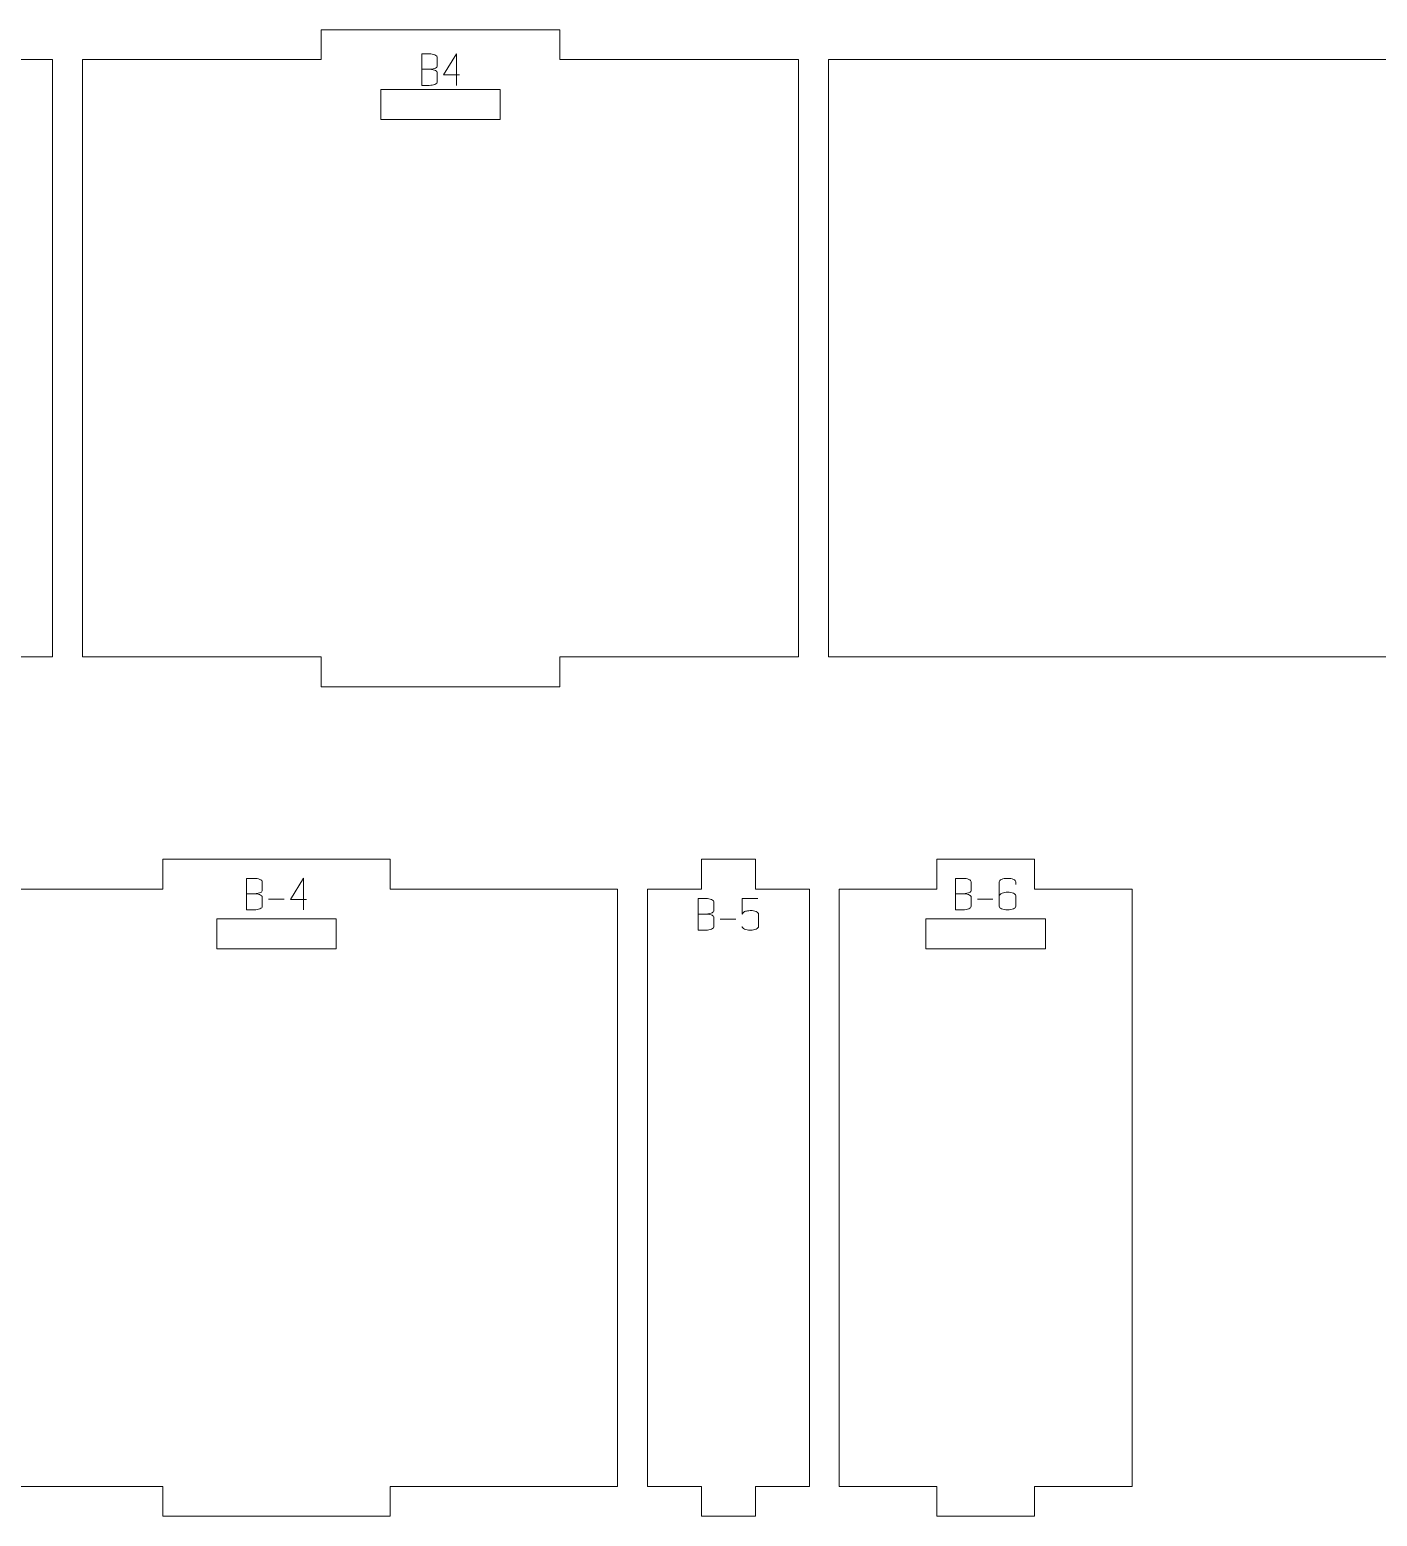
# Model space of a CAD drawing. Header units: centimetres. Extents: x -250 to 250, y -508 to 508.
# Drawn here: x -234.3 to -220.76, y 249.38 to 264.31 of the extents above; entities that cross this region are included whole.
import ezdxf

# ---------------------------------------------------------------- set-up
doc = ezdxf.new("R2010")
doc.units = ezdxf.units.CM
doc.header["$MEASUREMENT"] = 0
doc.layers.add('Capa 1', color=7, linetype='Continuous')

msp = doc.modelspace()

# ---------------------------------------------------------------- linework, layer by layer
at = {"layer": 'Capa 1', "color": 240, "lineweight": 9}
for points, knots in [([(-240.45141, 264.0115), (-240.45141, 264.0115), (-240.45141, 258.0115), (-240.45141, 258.0115), (-240.45141, 258.0115), (-238.32511, 258.0115), (-238.32511, 258.0115), (-238.32511, 258.0115), (-238.32511, 257.7115), (-238.32511, 257.7115), (-238.32511, 257.7115), (-236.1988, 257.7115), (-236.1988, 257.7115), (-236.1988, 257.7115), (-236.1988, 258.0115), (-236.1988, 258.0115), (-236.1988, 258.0115), (-234.07249, 258.0115), (-234.07249, 258.0115), (-234.07249, 258.0115), (-234.07249, 264.0115), (-234.07249, 264.0115), (-234.07249, 264.0115), (-236.1988, 264.0115), (-236.1988, 264.0115), (-236.1988, 264.0115), (-236.1988, 264.3115), (-236.1988, 264.3115), (-236.1988, 264.3115), (-238.32511, 264.3115), (-238.32511, 264.3115), (-238.32511, 264.3115), (-238.32511, 264.0115), (-238.32511, 264.0115), (-238.32511, 264.0115), (-240.45141, 264.0115), (-240.45141, 264.0115)], [0, 0, 0, 0, 0.08333333, 0.08333333, 0.08333333, 0.16666667, 0.16666667, 0.16666667, 0.25, 0.25, 0.25, 0.33333333, 0.33333333, 0.33333333, 0.41666667, 0.41666667, 0.41666667, 0.5, 0.5, 0.5, 0.58333333, 0.58333333, 0.58333333, 0.66666667, 0.66666667, 0.66666667, 0.75, 0.75, 0.75, 0.83333333, 0.83333333, 0.83333333, 0.91666667, 0.91666667, 0.91666667, 1, 1, 1, 1]), ([(-233.77249, 264.0115), (-233.77249, 264.0115), (-233.77249, 258.0115), (-233.77249, 258.0115), (-233.77249, 258.0115), (-231.37415, 258.0115), (-231.37415, 258.0115), (-231.37415, 258.0115), (-231.37415, 257.7115), (-231.37415, 257.7115), (-231.37415, 257.7115), (-228.97581, 257.7115), (-228.97581, 257.7115), (-228.97581, 257.7115), (-228.97581, 258.0115), (-228.97581, 258.0115), (-228.97581, 258.0115), (-226.57746, 258.0115), (-226.57746, 258.0115), (-226.57746, 258.0115), (-226.57746, 264.0115), (-226.57746, 264.0115), (-226.57746, 264.0115), (-228.97581, 264.0115), (-228.97581, 264.0115), (-228.97581, 264.0115), (-228.97581, 264.3115), (-228.97581, 264.3115), (-228.97581, 264.3115), (-231.37415, 264.3115), (-231.37415, 264.3115), (-231.37415, 264.3115), (-231.37415, 264.0115), (-231.37415, 264.0115), (-231.37415, 264.0115), (-233.77249, 264.0115), (-233.77249, 264.0115)], [0, 0, 0, 0, 0.08333333, 0.08333333, 0.08333333, 0.16666667, 0.16666667, 0.16666667, 0.25, 0.25, 0.25, 0.33333333, 0.33333333, 0.33333333, 0.41666667, 0.41666667, 0.41666667, 0.5, 0.5, 0.5, 0.58333333, 0.58333333, 0.58333333, 0.66666667, 0.66666667, 0.66666667, 0.75, 0.75, 0.75, 0.83333333, 0.83333333, 0.83333333, 0.91666667, 0.91666667, 0.91666667, 1, 1, 1, 1]), ([(-226.27746, 264.0115), (-226.27746, 264.0115), (-226.27746, 258.0115), (-226.27746, 258.0115), (-226.27746, 258.0115), (-219.18669, 258.0115), (-219.18669, 258.0115), (-219.18669, 258.0115), (-219.18669, 257.7115), (-219.18669, 257.7115), (-219.18669, 257.7115), (-212.09591, 257.7115), (-212.09591, 257.7115), (-212.09591, 257.7115), (-212.09591, 258.0115), (-212.09591, 258.0115), (-212.09591, 258.0115), (-205.00513, 258.0115), (-205.00513, 258.0115), (-205.00513, 258.0115), (-205.00513, 264.0115), (-205.00513, 264.0115), (-205.00513, 264.0115), (-212.09591, 264.0115), (-212.09591, 264.0115), (-212.09591, 264.0115), (-212.09591, 264.3115), (-212.09591, 264.3115), (-212.09591, 264.3115), (-219.18669, 264.3115), (-219.18669, 264.3115), (-219.18669, 264.3115), (-219.18669, 264.0115), (-219.18669, 264.0115), (-219.18669, 264.0115), (-226.27746, 264.0115), (-226.27746, 264.0115)], [0, 0, 0, 0, 0.08333333, 0.08333333, 0.08333333, 0.16666667, 0.16666667, 0.16666667, 0.25, 0.25, 0.25, 0.33333333, 0.33333333, 0.33333333, 0.41666667, 0.41666667, 0.41666667, 0.5, 0.5, 0.5, 0.58333333, 0.58333333, 0.58333333, 0.66666667, 0.66666667, 0.66666667, 0.75, 0.75, 0.75, 0.83333333, 0.83333333, 0.83333333, 0.91666667, 0.91666667, 0.91666667, 1, 1, 1, 1]), ([(-230.77497, 263.71114), (-230.77497, 263.71114), (-229.57497, 263.71114), (-229.57497, 263.71114), (-229.57497, 263.71114), (-229.57497, 263.41114), (-229.57497, 263.41114), (-229.57497, 263.41114), (-230.77497, 263.41114), (-230.77497, 263.41114), (-230.77497, 263.41114), (-230.77497, 263.71114), (-230.77497, 263.71114)], [0, 0, 0, 0, 0.25, 0.25, 0.25, 0.5, 0.5, 0.5, 0.75, 0.75, 0.75, 1, 1, 1, 1]), ([(-235.25051, 255.67801), (-235.25051, 255.67801), (-235.25051, 249.67801), (-235.25051, 249.67801), (-235.25051, 249.67801), (-232.96579, 249.67801), (-232.96579, 249.67801), (-232.96579, 249.67801), (-232.96579, 249.37801), (-232.96579, 249.37801), (-232.96579, 249.37801), (-230.68108, 249.37801), (-230.68108, 249.37801), (-230.68108, 249.37801), (-230.68108, 249.67801), (-230.68108, 249.67801), (-230.68108, 249.67801), (-228.39636, 249.67801), (-228.39636, 249.67801), (-228.39636, 249.67801), (-228.39636, 255.67801), (-228.39636, 255.67801), (-228.39636, 255.67801), (-230.68108, 255.67801), (-230.68108, 255.67801), (-230.68108, 255.67801), (-230.68108, 255.97801), (-230.68108, 255.97801), (-230.68108, 255.97801), (-232.96579, 255.97801), (-232.96579, 255.97801), (-232.96579, 255.97801), (-232.96579, 255.67801), (-232.96579, 255.67801), (-232.96579, 255.67801), (-235.25051, 255.67801), (-235.25051, 255.67801)], [0, 0, 0, 0, 0.08333333, 0.08333333, 0.08333333, 0.16666667, 0.16666667, 0.16666667, 0.25, 0.25, 0.25, 0.33333333, 0.33333333, 0.33333333, 0.41666667, 0.41666667, 0.41666667, 0.5, 0.5, 0.5, 0.58333333, 0.58333333, 0.58333333, 0.66666667, 0.66666667, 0.66666667, 0.75, 0.75, 0.75, 0.83333333, 0.83333333, 0.83333333, 0.91666667, 0.91666667, 0.91666667, 1, 1, 1, 1]), ([(-228.09636, 255.67801), (-228.09636, 255.67801), (-228.09636, 249.67801), (-228.09636, 249.67801), (-228.09636, 249.67801), (-227.55424, 249.67801), (-227.55424, 249.67801), (-227.55424, 249.67801), (-227.55424, 249.37801), (-227.55424, 249.37801), (-227.55424, 249.37801), (-227.01213, 249.37801), (-227.01213, 249.37801), (-227.01213, 249.37801), (-227.01213, 249.67801), (-227.01213, 249.67801), (-227.01213, 249.67801), (-226.47001, 249.67801), (-226.47001, 249.67801), (-226.47001, 249.67801), (-226.47001, 255.67801), (-226.47001, 255.67801), (-226.47001, 255.67801), (-227.01213, 255.67801), (-227.01213, 255.67801), (-227.01213, 255.67801), (-227.01213, 255.97801), (-227.01213, 255.97801), (-227.01213, 255.97801), (-227.55424, 255.97801), (-227.55424, 255.97801), (-227.55424, 255.97801), (-227.55424, 255.67801), (-227.55424, 255.67801), (-227.55424, 255.67801), (-228.09636, 255.67801), (-228.09636, 255.67801)], [0, 0, 0, 0, 0.08333333, 0.08333333, 0.08333333, 0.16666667, 0.16666667, 0.16666667, 0.25, 0.25, 0.25, 0.33333333, 0.33333333, 0.33333333, 0.41666667, 0.41666667, 0.41666667, 0.5, 0.5, 0.5, 0.58333333, 0.58333333, 0.58333333, 0.66666667, 0.66666667, 0.66666667, 0.75, 0.75, 0.75, 0.83333333, 0.83333333, 0.83333333, 0.91666667, 0.91666667, 0.91666667, 1, 1, 1, 1]), ([(-226.17001, 255.67801), (-226.17001, 255.67801), (-226.17001, 249.67801), (-226.17001, 249.67801), (-226.17001, 249.67801), (-225.18944, 249.67801), (-225.18944, 249.67801), (-225.18944, 249.67801), (-225.18944, 249.37801), (-225.18944, 249.37801), (-225.18944, 249.37801), (-224.20887, 249.37801), (-224.20887, 249.37801), (-224.20887, 249.37801), (-224.20887, 249.67801), (-224.20887, 249.67801), (-224.20887, 249.67801), (-223.2283, 249.67801), (-223.2283, 249.67801), (-223.2283, 249.67801), (-223.2283, 255.67801), (-223.2283, 255.67801), (-223.2283, 255.67801), (-224.20887, 255.67801), (-224.20887, 255.67801), (-224.20887, 255.67801), (-224.20887, 255.97801), (-224.20887, 255.97801), (-224.20887, 255.97801), (-225.18944, 255.97801), (-225.18944, 255.97801), (-225.18944, 255.97801), (-225.18944, 255.67801), (-225.18944, 255.67801), (-225.18944, 255.67801), (-226.17001, 255.67801), (-226.17001, 255.67801)], [0, 0, 0, 0, 0.08333333, 0.08333333, 0.08333333, 0.16666667, 0.16666667, 0.16666667, 0.25, 0.25, 0.25, 0.33333333, 0.33333333, 0.33333333, 0.41666667, 0.41666667, 0.41666667, 0.5, 0.5, 0.5, 0.58333333, 0.58333333, 0.58333333, 0.66666667, 0.66666667, 0.66666667, 0.75, 0.75, 0.75, 0.83333333, 0.83333333, 0.83333333, 0.91666667, 0.91666667, 0.91666667, 1, 1, 1, 1]), ([(-232.42343, 255.37814), (-232.42343, 255.37814), (-231.22343, 255.37814), (-231.22343, 255.37814), (-231.22343, 255.37814), (-231.22343, 255.07814), (-231.22343, 255.07814), (-231.22343, 255.07814), (-232.42343, 255.07814), (-232.42343, 255.07814), (-232.42343, 255.07814), (-232.42343, 255.37814), (-232.42343, 255.37814)], [0, 0, 0, 0, 0.25, 0.25, 0.25, 0.5, 0.5, 0.5, 0.75, 0.75, 0.75, 1, 1, 1, 1]), ([(-225.29915, 255.37814), (-225.29915, 255.37814), (-224.09915, 255.37814), (-224.09915, 255.37814), (-224.09915, 255.37814), (-224.09915, 255.07814), (-224.09915, 255.07814), (-224.09915, 255.07814), (-225.29915, 255.07814), (-225.29915, 255.07814), (-225.29915, 255.07814), (-225.29915, 255.37814), (-225.29915, 255.37814)], [0, 0, 0, 0, 0.25, 0.25, 0.25, 0.5, 0.5, 0.5, 0.75, 0.75, 0.75, 1, 1, 1, 1])]:
    msp.add_open_spline(points, degree=3, knots=knots, dxfattribs=at)
at = {"layer": 'Capa 1', "color": 114, "lineweight": 9}
for points, knots in [([(-230.36484, 264.06914), (-230.36484, 264.06914), (-230.36484, 263.7527), (-230.36484, 263.7527), (-230.36484, 263.7527), (-230.29009, 263.7527), (-230.29009, 263.7527), (-230.26716, 263.7527), (-230.24774, 263.75606), (-230.23184, 263.76279), (-230.21564, 263.76952), (-230.20754, 263.77792), (-230.20754, 263.78801), (-230.20754, 263.78801), (-230.20754, 263.88019), (-230.20754, 263.88019), (-230.20754, 263.88814), (-230.21319, 263.89517), (-230.22451, 263.90129), (-230.23551, 263.9074), (-230.25737, 263.91168), (-230.29009, 263.91413), (-230.25798, 263.91627), (-230.23612, 263.9204), (-230.22451, 263.92651), (-230.21319, 263.93293), (-230.20754, 263.94012), (-230.20754, 263.94807), (-230.20754, 263.94807), (-230.20754, 264.03383), (-230.20754, 264.03383), (-230.20754, 264.04331), (-230.21564, 264.05156), (-230.23184, 264.05859), (-230.24805, 264.06562), (-230.26746, 264.06914), (-230.29009, 264.06914), (-230.29009, 264.06914), (-230.36484, 264.06914), (-230.36484, 264.06914)], [0, 0, 0, 0, 0.07692308, 0.07692308, 0.07692308, 0.15384615, 0.15384615, 0.15384615, 0.23076923, 0.23076923, 0.23076923, 0.30769231, 0.30769231, 0.30769231, 0.38461538, 0.38461538, 0.38461538, 0.46153846, 0.46153846, 0.46153846, 0.53846154, 0.53846154, 0.53846154, 0.61538462, 0.61538462, 0.61538462, 0.69230769, 0.69230769, 0.69230769, 0.76923077, 0.76923077, 0.76923077, 0.84615385, 0.84615385, 0.84615385, 0.92307692, 0.92307692, 0.92307692, 1, 1, 1, 1]), ([(-230.29009, 263.91413), (-230.29009, 263.91413), (-230.36484, 263.91413), (-230.36484, 263.91413), (-230.36484, 263.91413), (-230.36484, 264.06914), (-230.36484, 264.06914), (-230.36484, 264.06914), (-230.29009, 264.06914), (-230.29009, 264.06914), (-230.26746, 264.06914), (-230.24805, 264.06562), (-230.23184, 264.05859), (-230.21564, 264.05156), (-230.20754, 264.04331), (-230.20754, 264.03383), (-230.20754, 264.03383), (-230.20754, 263.94807), (-230.20754, 263.94807), (-230.20754, 263.94012), (-230.21319, 263.93293), (-230.22451, 263.92651), (-230.23612, 263.9204), (-230.25798, 263.91627), (-230.29009, 263.91413)], [0, 0, 0, 0, 0.125, 0.125, 0.125, 0.25, 0.25, 0.25, 0.375, 0.375, 0.375, 0.5, 0.5, 0.5, 0.625, 0.625, 0.625, 0.75, 0.75, 0.75, 0.875, 0.875, 0.875, 1, 1, 1, 1]), ([(-230.01492, 263.85726), (-230.01492, 263.85726), (-230.01492, 264.0696), (-230.01492, 264.0696), (-230.01492, 264.0696), (-230.14471, 263.85726), (-230.14471, 263.85726), (-230.14471, 263.85726), (-230.01492, 263.85726), (-230.01492, 263.85726)], [0, 0, 0, 0, 0.33333333, 0.33333333, 0.33333333, 0.66666667, 0.66666667, 0.66666667, 1, 1, 1, 1]), ([(-230.01492, 263.85726), (-230.01492, 263.85726), (-230.01492, 263.7527), (-230.01492, 263.7527), (-230.01492, 263.7527), (-230.01492, 263.85726), (-230.01492, 263.85726), (-230.01492, 263.85726), (-230.14471, 263.85726), (-230.14471, 263.85726), (-230.14471, 263.85726), (-230.01492, 264.0696), (-230.01492, 264.0696), (-230.01492, 264.0696), (-230.01492, 263.85726), (-230.01492, 263.85726), (-230.01492, 263.85726), (-229.98511, 263.85726), (-229.98511, 263.85726), (-229.98511, 263.85726), (-230.01492, 263.85726), (-230.01492, 263.85726)], [0, 0, 0, 0, 0.14285714, 0.14285714, 0.14285714, 0.28571429, 0.28571429, 0.28571429, 0.42857143, 0.42857143, 0.42857143, 0.57142857, 0.57142857, 0.57142857, 0.71428571, 0.71428571, 0.71428571, 0.85714286, 0.85714286, 0.85714286, 1, 1, 1, 1]), ([(-230.36484, 263.7527), (-230.36484, 263.7527), (-230.36484, 263.91413), (-230.36484, 263.91413), (-230.36484, 263.91413), (-230.29009, 263.91413), (-230.29009, 263.91413), (-230.25737, 263.91168), (-230.23551, 263.9074), (-230.22451, 263.90129), (-230.21319, 263.89517), (-230.20754, 263.88814), (-230.20754, 263.88019), (-230.20754, 263.88019), (-230.20754, 263.78801), (-230.20754, 263.78801), (-230.20754, 263.77792), (-230.21564, 263.76952), (-230.23184, 263.76279), (-230.24774, 263.75606), (-230.26716, 263.7527), (-230.29009, 263.7527), (-230.29009, 263.7527), (-230.36484, 263.7527), (-230.36484, 263.7527)], [0, 0, 0, 0, 0.125, 0.125, 0.125, 0.25, 0.25, 0.25, 0.375, 0.375, 0.375, 0.5, 0.5, 0.5, 0.625, 0.625, 0.625, 0.75, 0.75, 0.75, 0.875, 0.875, 0.875, 1, 1, 1, 1]), ([(-232.12336, 255.78645), (-232.12336, 255.78645), (-232.12336, 255.47001), (-232.12336, 255.47001), (-232.12336, 255.47001), (-232.04861, 255.47001), (-232.04861, 255.47001), (-232.02568, 255.47001), (-232.00626, 255.47337), (-231.99036, 255.4801), (-231.97416, 255.48683), (-231.96606, 255.49523), (-231.96606, 255.50532), (-231.96606, 255.50532), (-231.96606, 255.5975), (-231.96606, 255.5975), (-231.96606, 255.60545), (-231.97171, 255.61248), (-231.98303, 255.6186), (-231.99403, 255.62471), (-232.01589, 255.62899), (-232.04861, 255.63144), (-232.0165, 255.63358), (-231.99464, 255.63771), (-231.98303, 255.64382), (-231.97171, 255.65024), (-231.96606, 255.65743), (-231.96606, 255.66538), (-231.96606, 255.66538), (-231.96606, 255.75114), (-231.96606, 255.75114), (-231.96606, 255.76062), (-231.97416, 255.76887), (-231.99036, 255.7759), (-232.00657, 255.78293), (-232.02598, 255.78645), (-232.04861, 255.78645), (-232.04861, 255.78645), (-232.12336, 255.78645), (-232.12336, 255.78645)], [0, 0, 0, 0, 0.07692308, 0.07692308, 0.07692308, 0.15384615, 0.15384615, 0.15384615, 0.23076923, 0.23076923, 0.23076923, 0.30769231, 0.30769231, 0.30769231, 0.38461538, 0.38461538, 0.38461538, 0.46153846, 0.46153846, 0.46153846, 0.53846154, 0.53846154, 0.53846154, 0.61538462, 0.61538462, 0.61538462, 0.69230769, 0.69230769, 0.69230769, 0.76923077, 0.76923077, 0.76923077, 0.84615385, 0.84615385, 0.84615385, 0.92307692, 0.92307692, 0.92307692, 1, 1, 1, 1]), ([(-232.04861, 255.63144), (-232.04861, 255.63144), (-232.12336, 255.63144), (-232.12336, 255.63144), (-232.12336, 255.63144), (-232.12336, 255.78645), (-232.12336, 255.78645), (-232.12336, 255.78645), (-232.04861, 255.78645), (-232.04861, 255.78645), (-232.02598, 255.78645), (-232.00657, 255.78293), (-231.99036, 255.7759), (-231.97416, 255.76887), (-231.96606, 255.76062), (-231.96606, 255.75114), (-231.96606, 255.75114), (-231.96606, 255.66538), (-231.96606, 255.66538), (-231.96606, 255.65743), (-231.97171, 255.65024), (-231.98303, 255.64382), (-231.99464, 255.63771), (-232.0165, 255.63358), (-232.04861, 255.63144)], [0, 0, 0, 0, 0.125, 0.125, 0.125, 0.25, 0.25, 0.25, 0.375, 0.375, 0.375, 0.5, 0.5, 0.5, 0.625, 0.625, 0.625, 0.75, 0.75, 0.75, 0.875, 0.875, 0.875, 1, 1, 1, 1]), ([(-231.55331, 255.57457), (-231.55331, 255.57457), (-231.55331, 255.78691), (-231.55331, 255.78691), (-231.55331, 255.78691), (-231.6831, 255.57457), (-231.6831, 255.57457), (-231.6831, 255.57457), (-231.55331, 255.57457), (-231.55331, 255.57457)], [0, 0, 0, 0, 0.33333333, 0.33333333, 0.33333333, 0.66666667, 0.66666667, 0.66666667, 1, 1, 1, 1]), ([(-231.55331, 255.57457), (-231.55331, 255.57457), (-231.55331, 255.47001), (-231.55331, 255.47001), (-231.55331, 255.47001), (-231.55331, 255.57457), (-231.55331, 255.57457), (-231.55331, 255.57457), (-231.6831, 255.57457), (-231.6831, 255.57457), (-231.6831, 255.57457), (-231.55331, 255.78691), (-231.55331, 255.78691), (-231.55331, 255.78691), (-231.55331, 255.57457), (-231.55331, 255.57457), (-231.55331, 255.57457), (-231.5235, 255.57457), (-231.5235, 255.57457), (-231.5235, 255.57457), (-231.55331, 255.57457), (-231.55331, 255.57457)], [0, 0, 0, 0, 0.14285714, 0.14285714, 0.14285714, 0.28571429, 0.28571429, 0.28571429, 0.42857143, 0.42857143, 0.42857143, 0.57142857, 0.57142857, 0.57142857, 0.71428571, 0.71428571, 0.71428571, 0.85714286, 0.85714286, 0.85714286, 1, 1, 1, 1]), ([(-225.00183, 255.78645), (-225.00183, 255.78645), (-225.00183, 255.47001), (-225.00183, 255.47001), (-225.00183, 255.47001), (-224.92708, 255.47001), (-224.92708, 255.47001), (-224.90415, 255.47001), (-224.88473, 255.47337), (-224.86883, 255.4801), (-224.85263, 255.48683), (-224.84453, 255.49523), (-224.84453, 255.50532), (-224.84453, 255.50532), (-224.84453, 255.5975), (-224.84453, 255.5975), (-224.84453, 255.60545), (-224.85018, 255.61248), (-224.8615, 255.6186), (-224.8725, 255.62471), (-224.89436, 255.62899), (-224.92708, 255.63144), (-224.89497, 255.63358), (-224.87311, 255.63771), (-224.8615, 255.64382), (-224.85018, 255.65024), (-224.84453, 255.65743), (-224.84453, 255.66538), (-224.84453, 255.66538), (-224.84453, 255.75114), (-224.84453, 255.75114), (-224.84453, 255.76062), (-224.85263, 255.76887), (-224.86883, 255.7759), (-224.88504, 255.78293), (-224.90445, 255.78645), (-224.92708, 255.78645), (-224.92708, 255.78645), (-225.00183, 255.78645), (-225.00183, 255.78645)], [0, 0, 0, 0, 0.07692308, 0.07692308, 0.07692308, 0.15384615, 0.15384615, 0.15384615, 0.23076923, 0.23076923, 0.23076923, 0.30769231, 0.30769231, 0.30769231, 0.38461538, 0.38461538, 0.38461538, 0.46153846, 0.46153846, 0.46153846, 0.53846154, 0.53846154, 0.53846154, 0.61538462, 0.61538462, 0.61538462, 0.69230769, 0.69230769, 0.69230769, 0.76923077, 0.76923077, 0.76923077, 0.84615385, 0.84615385, 0.84615385, 0.92307692, 0.92307692, 0.92307692, 1, 1, 1, 1]), ([(-224.92708, 255.63144), (-224.92708, 255.63144), (-225.00183, 255.63144), (-225.00183, 255.63144), (-225.00183, 255.63144), (-225.00183, 255.78645), (-225.00183, 255.78645), (-225.00183, 255.78645), (-224.92708, 255.78645), (-224.92708, 255.78645), (-224.90445, 255.78645), (-224.88504, 255.78293), (-224.86883, 255.7759), (-224.85263, 255.76887), (-224.84453, 255.76062), (-224.84453, 255.75114), (-224.84453, 255.75114), (-224.84453, 255.66538), (-224.84453, 255.66538), (-224.84453, 255.65743), (-224.85018, 255.65024), (-224.8615, 255.64382), (-224.87311, 255.63771), (-224.89497, 255.63358), (-224.92708, 255.63144)], [0, 0, 0, 0, 0.125, 0.125, 0.125, 0.25, 0.25, 0.25, 0.375, 0.375, 0.375, 0.5, 0.5, 0.5, 0.625, 0.625, 0.625, 0.75, 0.75, 0.75, 0.875, 0.875, 0.875, 1, 1, 1, 1]), ([(-224.47902, 255.47001), (-224.50256, 255.47001), (-224.52221, 255.47345), (-224.53795, 255.48033), (-224.5537, 255.48721), (-224.56157, 255.49554), (-224.56157, 255.50532), (-224.56157, 255.50532), (-224.56157, 255.61218), (-224.56157, 255.61218), (-224.56157, 255.61218), (-224.56157, 255.75114), (-224.56157, 255.75114), (-224.56157, 255.76092), (-224.5537, 255.76925), (-224.53795, 255.77613), (-224.52221, 255.78301), (-224.50256, 255.78645), (-224.47902, 255.78645), (-224.45548, 255.78645), (-224.43583, 255.78301), (-224.42009, 255.77613), (-224.40434, 255.76925), (-224.39647, 255.76092), (-224.39647, 255.75114), (-224.39647, 255.75114), (-224.39647, 255.72546), (-224.39647, 255.72546), (-224.39647, 255.72546), (-224.39647, 255.75114), (-224.39647, 255.75114), (-224.39647, 255.76092), (-224.40434, 255.76925), (-224.42009, 255.77613), (-224.43583, 255.78301), (-224.45548, 255.78645), (-224.47902, 255.78645), (-224.50256, 255.78645), (-224.52221, 255.78301), (-224.53795, 255.77613), (-224.5537, 255.76925), (-224.56157, 255.76092), (-224.56157, 255.75114), (-224.56157, 255.75114), (-224.56157, 255.61218), (-224.56157, 255.61218), (-224.56157, 255.62135), (-224.55202, 255.62953), (-224.53291, 255.63671), (-224.5138, 255.6439), (-224.49584, 255.64749), (-224.47902, 255.64749), (-224.45548, 255.64749), (-224.43583, 255.64405), (-224.42009, 255.63717), (-224.40434, 255.63029), (-224.39647, 255.62196), (-224.39647, 255.61218), (-224.39647, 255.61218), (-224.39647, 255.50532), (-224.39647, 255.50532), (-224.39647, 255.49554), (-224.40434, 255.48721), (-224.42009, 255.48033), (-224.43583, 255.47345), (-224.45548, 255.47001), (-224.47902, 255.47001)], [0, 0, 0, 0, 0.04545455, 0.04545455, 0.04545455, 0.09090909, 0.09090909, 0.09090909, 0.13636364, 0.13636364, 0.13636364, 0.18181818, 0.18181818, 0.18181818, 0.22727273, 0.22727273, 0.22727273, 0.27272727, 0.27272727, 0.27272727, 0.31818182, 0.31818182, 0.31818182, 0.36363636, 0.36363636, 0.36363636, 0.40909091, 0.40909091, 0.40909091, 0.45454545, 0.45454545, 0.45454545, 0.5, 0.5, 0.5, 0.54545455, 0.54545455, 0.54545455, 0.59090909, 0.59090909, 0.59090909, 0.63636364, 0.63636364, 0.63636364, 0.68181818, 0.68181818, 0.68181818, 0.72727273, 0.72727273, 0.72727273, 0.77272727, 0.77272727, 0.77272727, 0.81818182, 0.81818182, 0.81818182, 0.86363636, 0.86363636, 0.86363636, 0.90909091, 0.90909091, 0.90909091, 0.95454545, 0.95454545, 0.95454545, 1, 1, 1, 1]), ([(-232.12336, 255.47001), (-232.12336, 255.47001), (-232.12336, 255.63144), (-232.12336, 255.63144), (-232.12336, 255.63144), (-232.04861, 255.63144), (-232.04861, 255.63144), (-232.01589, 255.62899), (-231.99403, 255.62471), (-231.98303, 255.6186), (-231.97171, 255.61248), (-231.96606, 255.60545), (-231.96606, 255.5975), (-231.96606, 255.5975), (-231.96606, 255.50532), (-231.96606, 255.50532), (-231.96606, 255.49523), (-231.97416, 255.48683), (-231.99036, 255.4801), (-232.00626, 255.47337), (-232.02568, 255.47001), (-232.04861, 255.47001), (-232.04861, 255.47001), (-232.12336, 255.47001), (-232.12336, 255.47001)], [0, 0, 0, 0, 0.125, 0.125, 0.125, 0.25, 0.25, 0.25, 0.375, 0.375, 0.375, 0.5, 0.5, 0.5, 0.625, 0.625, 0.625, 0.75, 0.75, 0.75, 0.875, 0.875, 0.875, 1, 1, 1, 1]), ([(-231.90323, 255.57824), (-231.90323, 255.57824), (-231.74684, 255.57824), (-231.74684, 255.57824), (-231.74684, 255.57824), (-231.90323, 255.57824), (-231.90323, 255.57824)], [0, 0, 0, 0, 0.5, 0.5, 0.5, 1, 1, 1, 1]), ([(-227.58586, 255.58325), (-227.58586, 255.58325), (-227.58586, 255.26681), (-227.58586, 255.26681), (-227.58586, 255.26681), (-227.51111, 255.26681), (-227.51111, 255.26681), (-227.48818, 255.26681), (-227.46876, 255.27017), (-227.45286, 255.2769), (-227.43666, 255.28363), (-227.42856, 255.29203), (-227.42856, 255.30212), (-227.42856, 255.30212), (-227.42856, 255.3943), (-227.42856, 255.3943), (-227.42856, 255.40225), (-227.43421, 255.40928), (-227.44553, 255.4154), (-227.45653, 255.42151), (-227.47839, 255.42579), (-227.51111, 255.42824), (-227.479, 255.43038), (-227.45714, 255.43451), (-227.44553, 255.44062), (-227.43421, 255.44704), (-227.42856, 255.45423), (-227.42856, 255.46218), (-227.42856, 255.46218), (-227.42856, 255.54794), (-227.42856, 255.54794), (-227.42856, 255.55742), (-227.43666, 255.56567), (-227.45286, 255.5727), (-227.46907, 255.57973), (-227.48848, 255.58325), (-227.51111, 255.58325), (-227.51111, 255.58325), (-227.58586, 255.58325), (-227.58586, 255.58325)], [0, 0, 0, 0, 0.07692308, 0.07692308, 0.07692308, 0.15384615, 0.15384615, 0.15384615, 0.23076923, 0.23076923, 0.23076923, 0.30769231, 0.30769231, 0.30769231, 0.38461538, 0.38461538, 0.38461538, 0.46153846, 0.46153846, 0.46153846, 0.53846154, 0.53846154, 0.53846154, 0.61538462, 0.61538462, 0.61538462, 0.69230769, 0.69230769, 0.69230769, 0.76923077, 0.76923077, 0.76923077, 0.84615385, 0.84615385, 0.84615385, 0.92307692, 0.92307692, 0.92307692, 1, 1, 1, 1]), ([(-227.51111, 255.42824), (-227.51111, 255.42824), (-227.58586, 255.42824), (-227.58586, 255.42824), (-227.58586, 255.42824), (-227.58586, 255.58325), (-227.58586, 255.58325), (-227.58586, 255.58325), (-227.51111, 255.58325), (-227.51111, 255.58325), (-227.48848, 255.58325), (-227.46907, 255.57973), (-227.45286, 255.5727), (-227.43666, 255.56567), (-227.42856, 255.55742), (-227.42856, 255.54794), (-227.42856, 255.54794), (-227.42856, 255.46218), (-227.42856, 255.46218), (-227.42856, 255.45423), (-227.43421, 255.44704), (-227.44553, 255.44062), (-227.45714, 255.43451), (-227.479, 255.43038), (-227.51111, 255.42824)], [0, 0, 0, 0, 0.125, 0.125, 0.125, 0.25, 0.25, 0.25, 0.375, 0.375, 0.375, 0.5, 0.5, 0.5, 0.625, 0.625, 0.625, 0.75, 0.75, 0.75, 0.875, 0.875, 0.875, 1, 1, 1, 1]), ([(-227.06305, 255.26681), (-227.08659, 255.26681), (-227.10624, 255.27025), (-227.12198, 255.27713), (-227.13773, 255.28401), (-227.1456, 255.29234), (-227.1456, 255.30212), (-227.1456, 255.29234), (-227.13773, 255.28401), (-227.12198, 255.27713), (-227.10624, 255.27025), (-227.08659, 255.26681), (-227.06305, 255.26681), (-227.03951, 255.26681), (-227.01986, 255.27025), (-227.00412, 255.27713), (-226.98837, 255.28401), (-226.9805, 255.29234), (-226.9805, 255.30212), (-226.9805, 255.30212), (-226.9805, 255.42778), (-226.9805, 255.42778), (-226.9805, 255.43757), (-226.98837, 255.4459), (-227.00412, 255.45278), (-227.01986, 255.45966), (-227.03951, 255.4631), (-227.06305, 255.4631), (-227.08445, 255.46126), (-227.10096, 255.45881), (-227.11258, 255.45576), (-227.1242, 255.4527), (-227.1352, 255.44337), (-227.1456, 255.42778), (-227.1456, 255.42778), (-227.1456, 255.58325), (-227.1456, 255.58325), (-227.1456, 255.58325), (-226.986, 255.58325), (-226.986, 255.58325), (-226.986, 255.58325), (-227.1456, 255.58325), (-227.1456, 255.58325), (-227.1456, 255.58325), (-227.1456, 255.42778), (-227.1456, 255.42778), (-227.1352, 255.44337), (-227.1242, 255.4527), (-227.11258, 255.45576), (-227.10096, 255.45881), (-227.08445, 255.46126), (-227.06305, 255.4631), (-227.03951, 255.4631), (-227.01986, 255.45966), (-227.00412, 255.45278), (-226.98837, 255.4459), (-226.9805, 255.43757), (-226.9805, 255.42778), (-226.9805, 255.42778), (-226.9805, 255.30212), (-226.9805, 255.30212), (-226.9805, 255.29234), (-226.98837, 255.28401), (-227.00412, 255.27713), (-227.01986, 255.27025), (-227.03951, 255.26681), (-227.06305, 255.26681)], [0, 0, 0, 0, 0.04545455, 0.04545455, 0.04545455, 0.09090909, 0.09090909, 0.09090909, 0.13636364, 0.13636364, 0.13636364, 0.18181818, 0.18181818, 0.18181818, 0.22727273, 0.22727273, 0.22727273, 0.27272727, 0.27272727, 0.27272727, 0.31818182, 0.31818182, 0.31818182, 0.36363636, 0.36363636, 0.36363636, 0.40909091, 0.40909091, 0.40909091, 0.45454545, 0.45454545, 0.45454545, 0.5, 0.5, 0.5, 0.54545455, 0.54545455, 0.54545455, 0.59090909, 0.59090909, 0.59090909, 0.63636364, 0.63636364, 0.63636364, 0.68181818, 0.68181818, 0.68181818, 0.72727273, 0.72727273, 0.72727273, 0.77272727, 0.77272727, 0.77272727, 0.81818182, 0.81818182, 0.81818182, 0.86363636, 0.86363636, 0.86363636, 0.90909091, 0.90909091, 0.90909091, 0.95454545, 0.95454545, 0.95454545, 1, 1, 1, 1]), ([(-225.00183, 255.47001), (-225.00183, 255.47001), (-225.00183, 255.63144), (-225.00183, 255.63144), (-225.00183, 255.63144), (-224.92708, 255.63144), (-224.92708, 255.63144), (-224.89436, 255.62899), (-224.8725, 255.62471), (-224.8615, 255.6186), (-224.85018, 255.61248), (-224.84453, 255.60545), (-224.84453, 255.5975), (-224.84453, 255.5975), (-224.84453, 255.50532), (-224.84453, 255.50532), (-224.84453, 255.49523), (-224.85263, 255.48683), (-224.86883, 255.4801), (-224.88473, 255.47337), (-224.90415, 255.47001), (-224.92708, 255.47001), (-224.92708, 255.47001), (-225.00183, 255.47001), (-225.00183, 255.47001)], [0, 0, 0, 0, 0.125, 0.125, 0.125, 0.25, 0.25, 0.25, 0.375, 0.375, 0.375, 0.5, 0.5, 0.5, 0.625, 0.625, 0.625, 0.75, 0.75, 0.75, 0.875, 0.875, 0.875, 1, 1, 1, 1]), ([(-224.7817, 255.57824), (-224.7817, 255.57824), (-224.62531, 255.57824), (-224.62531, 255.57824), (-224.62531, 255.57824), (-224.7817, 255.57824), (-224.7817, 255.57824)], [0, 0, 0, 0, 0.5, 0.5, 0.5, 1, 1, 1, 1]), ([(-224.56157, 255.50532), (-224.56157, 255.49554), (-224.5537, 255.48721), (-224.53795, 255.48033), (-224.52221, 255.47345), (-224.50256, 255.47001), (-224.47902, 255.47001), (-224.45548, 255.47001), (-224.43583, 255.47345), (-224.42009, 255.48033), (-224.40434, 255.48721), (-224.39647, 255.49554), (-224.39647, 255.50532), (-224.39647, 255.50532), (-224.39647, 255.61218), (-224.39647, 255.61218), (-224.39647, 255.62196), (-224.40434, 255.63029), (-224.42009, 255.63717), (-224.43583, 255.64405), (-224.45548, 255.64749), (-224.47902, 255.64749), (-224.49584, 255.64749), (-224.5138, 255.6439), (-224.53291, 255.63671), (-224.55202, 255.62953), (-224.56157, 255.62135), (-224.56157, 255.61218), (-224.56157, 255.61218), (-224.56157, 255.50532), (-224.56157, 255.50532)], [0, 0, 0, 0, 0.1, 0.1, 0.1, 0.2, 0.2, 0.2, 0.3, 0.3, 0.3, 0.4, 0.4, 0.4, 0.5, 0.5, 0.5, 0.6, 0.6, 0.6, 0.7, 0.7, 0.7, 0.8, 0.8, 0.8, 0.9, 0.9, 0.9, 1, 1, 1, 1]), ([(-227.58586, 255.26681), (-227.58586, 255.26681), (-227.58586, 255.42824), (-227.58586, 255.42824), (-227.58586, 255.42824), (-227.51111, 255.42824), (-227.51111, 255.42824), (-227.47839, 255.42579), (-227.45653, 255.42151), (-227.44553, 255.4154), (-227.43421, 255.40928), (-227.42856, 255.40225), (-227.42856, 255.3943), (-227.42856, 255.3943), (-227.42856, 255.30212), (-227.42856, 255.30212), (-227.42856, 255.29203), (-227.43666, 255.28363), (-227.45286, 255.2769), (-227.46876, 255.27017), (-227.48818, 255.26681), (-227.51111, 255.26681), (-227.51111, 255.26681), (-227.58586, 255.26681), (-227.58586, 255.26681)], [0, 0, 0, 0, 0.125, 0.125, 0.125, 0.25, 0.25, 0.25, 0.375, 0.375, 0.375, 0.5, 0.5, 0.5, 0.625, 0.625, 0.625, 0.75, 0.75, 0.75, 0.875, 0.875, 0.875, 1, 1, 1, 1]), ([(-227.36573, 255.37504), (-227.36573, 255.37504), (-227.20934, 255.37504), (-227.20934, 255.37504), (-227.20934, 255.37504), (-227.36573, 255.37504), (-227.36573, 255.37504)], [0, 0, 0, 0, 0.5, 0.5, 0.5, 1, 1, 1, 1])]:
    msp.add_open_spline(points, degree=3, knots=knots, dxfattribs=at)

doc.saveas('drawing.dxf')
